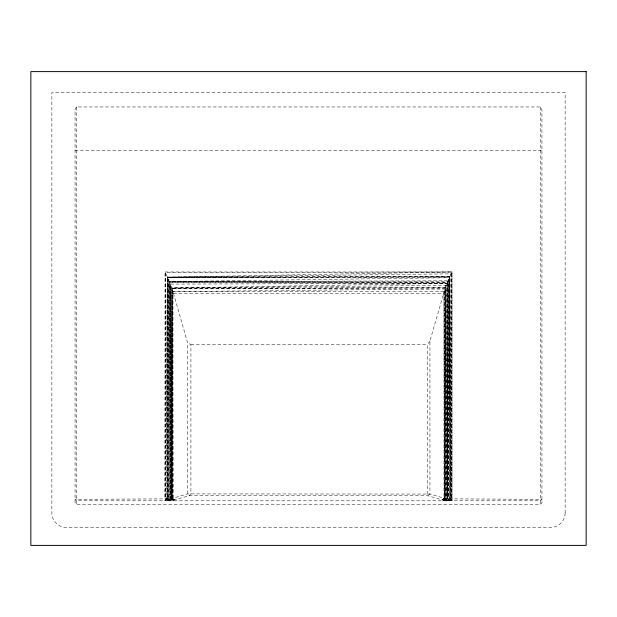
<?xml version="1.0" encoding="UTF-8"?>
<svg xmlns="http://www.w3.org/2000/svg" width="617" height="617" viewBox="0 0 617 617"><rect width="100%" height="100%" fill="white"/><g stroke="black" fill="none" stroke-linecap="round" stroke-linejoin="round"><path stroke-width="0.46" stroke-dasharray="3.08 2.31" d="M165.657 500.796L167.246 500.765L167.269 498.898L167.269 276.794L165.657 500.796L76.508 500.796L75.058 499.338L167.878 498.868L172.428 498.328L187.583 493.909L429.933 494.063L444.656 498.351L448.921 498.86L541.942 499.338L540.492 500.796L165.657 500.796L166.281 498.929L166.528 500.78L167.269 276.794M167.878 498.868L168.703 500.711L168.564 279.663L167.994 500.742L167.269 498.898L167.446 277.164L165.017 271.974L451.983 271.974L451.983 500.796L443.361 500.225L427.836 495.752L189.164 495.752L172.806 500.356L167.246 500.765L166.436 498.929M168.572 498.821L169.397 500.672L169.413 281.568L167.446 277.164L451.983 271.974L451.983 500.796L451.096 498.937L449.878 276.462L451.983 271.974L165.341 272.66L165.017 498.945M169.243 498.775L170.176 500.626L170.469 284.098L171.935 287.992L446.862 283.326L170.469 284.098L170.793 498.613L171.912 500.464L170.886 498.598L172.806 500.356L171.68 498.474L170.87 285.162L170.793 498.613L171.619 500.503L170.477 498.652L170.469 284.098L169.413 281.568L449.315 277.712L449.484 498.883L448.999 500.742L449.731 498.898L450.348 500.78L449.878 276.462L167.446 277.164L451.104 273.848L451.598 498.945M171.68 498.474L172.968 500.333L171.827 498.451L171.842 287.746M429.933 340.939L427.396 344.749L427.396 494.094L427.836 495.752L429.933 494.063L429.933 340.939L446.045 285.316L445.513 498.513L444.039 500.333L445.166 498.451L445.181 287.723L172.143 288.702L172.428 498.328L173.855 500.179L172.428 498.328L172.567 290.121L173.015 498.158L174.549 500.009L172.606 498.281L173.855 500.179L171.827 498.451L171.935 287.992L446.045 285.316L449.878 276.462M168.688 498.814L169.413 281.568L447.217 282.47L447.209 498.721L446.292 500.58L447.672 498.767L448.428 279.671L448.767 500.734L449.484 498.883L449.731 276.786L167.446 277.164M451.104 273.848L451.096 498.937L450.472 500.78L449.731 276.786L167.693 277.712L167.269 498.898M171.827 498.451L172.143 288.702L444.772 288.879L444.402 498.274L443.153 500.179L444.656 498.351L445.181 287.723L171.935 287.992L187.583 342.751L187.583 493.909L189.164 495.752L190.915 494.094L190.915 344.749L187.583 342.751M168.564 279.663L167.516 498.883L167.693 277.712L449.315 277.712L448.767 500.734M173.015 498.158L173.015 291.617L443.985 291.617L443.985 498.158L442.605 500.055L444.402 498.274L445.181 287.723M448.428 279.671L447.209 498.721L445.798 500.541L446.523 498.652L447.217 282.47L169.798 282.478L446.862 283.326M449.315 277.712L448.42 498.821L447.279 500.657L447.672 498.767M447.217 282.47L446.114 498.598L445.096 500.464L446.523 498.652M76.508 106.957L75.058 109.571L75.058 502.778L76.508 504.243L540.492 504.243L541.942 502.778L541.942 109.571L540.492 106.957L76.508 106.957L76.508 504.243M445.513 498.513L444.425 500.387L446.114 498.598L446.045 285.316L445.166 498.451L443.361 500.225L444.656 498.351M442.451 500.009L443.985 498.158M75.058 150.895L76.508 150.455L540.492 150.455L541.942 150.895M173.015 291.617L444.772 288.879M169.413 281.568L447.911 280.812L447.209 498.721L447.587 281.568L169.413 281.568L169.791 498.721L170.708 500.58L170.477 498.652M173.578 293.738L443.422 293.738M190.915 344.749L427.396 344.749M172.806 500.356L171.526 498.505L170.87 285.162M450.348 500.78L449.731 276.786M443.985 291.617L444.402 498.274M165.341 272.66L165.904 498.937L165.017 500.796L165.017 271.974M540.492 106.957L540.492 504.243M565.141 512.943C565.288 520.694 558.393 527.589 550.642 527.442L66.358 527.442C58.607 527.589 51.712 520.694 51.859 512.943L51.859 92.457L565.141 92.457L565.141 512.943"/><path stroke-width="0.93" d="M586.15 71.611L30.85 71.611L30.85 545.389L586.15 545.389L586.15 71.611"/></g></svg>
